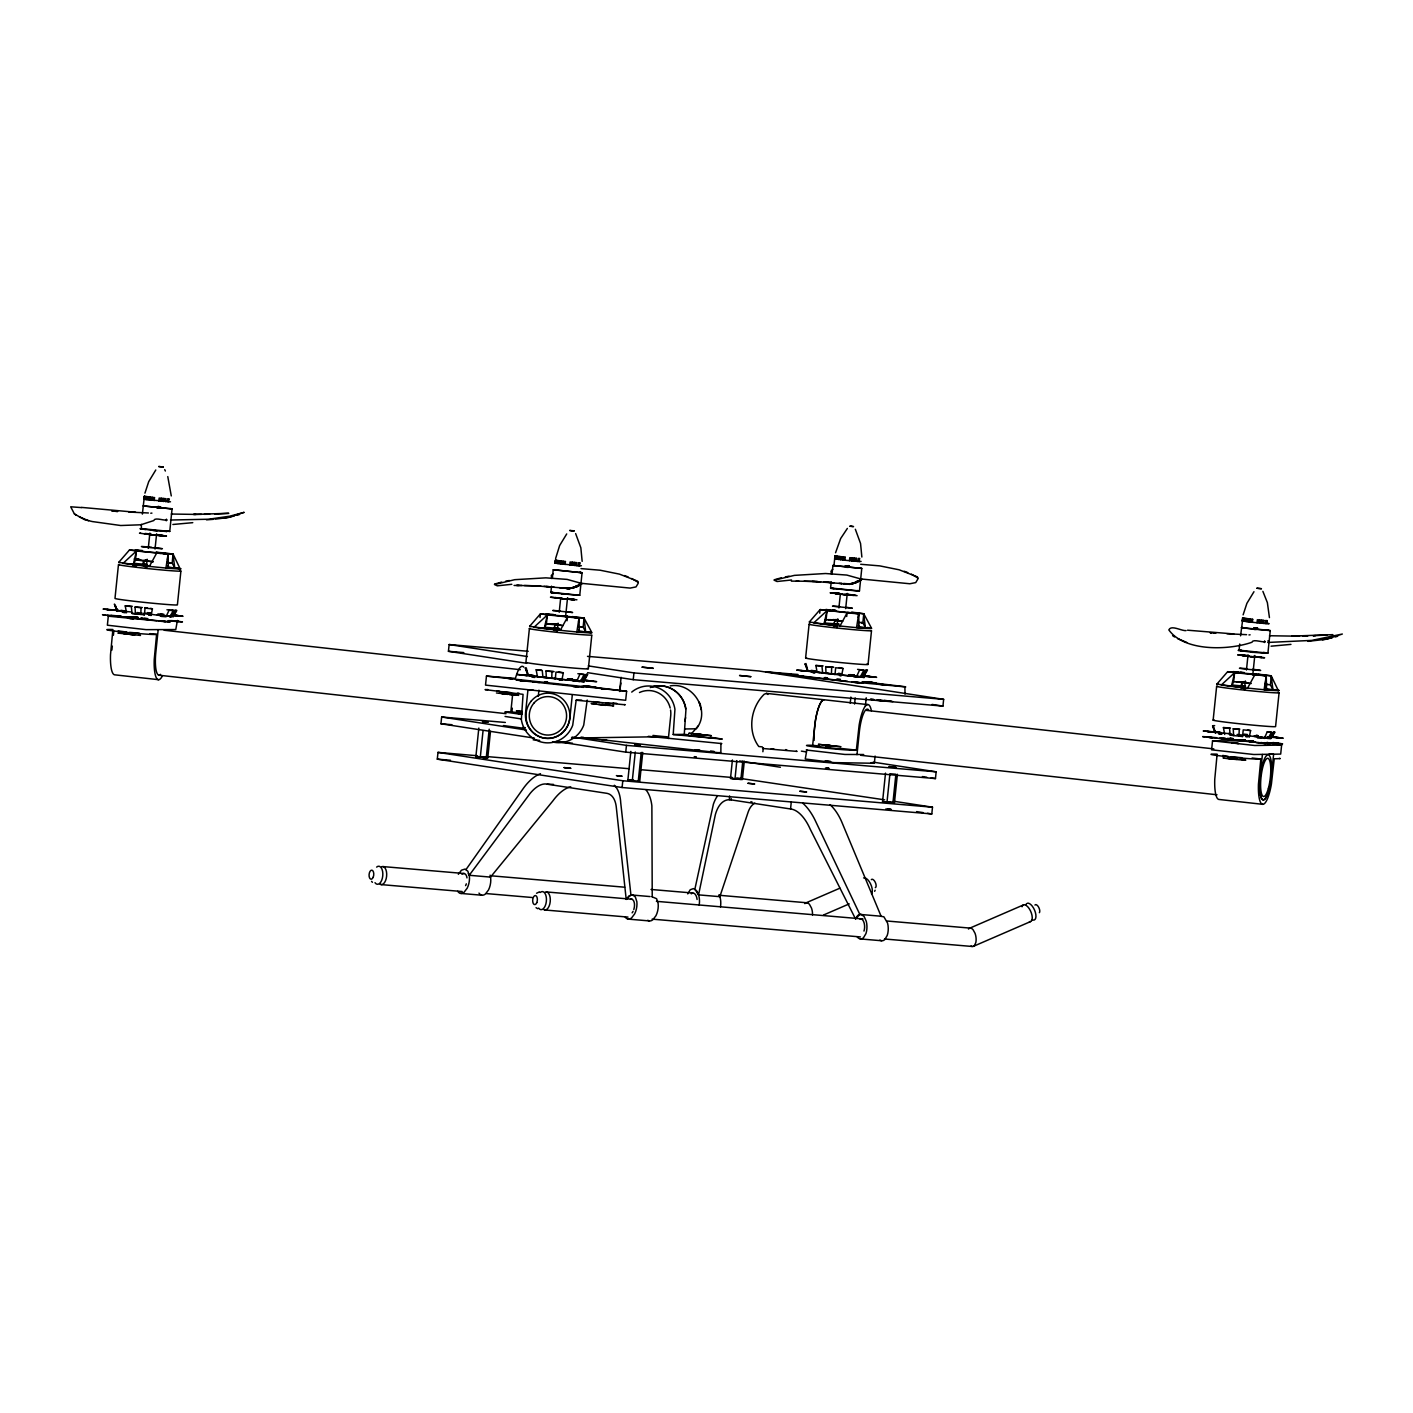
<?xml version="1.0" encoding="UTF-8"?>
<svg xmlns="http://www.w3.org/2000/svg" width="1413" height="1413" viewBox="0 0 1413 1413"><rect width="100%" height="100%" fill="white"/><g stroke="black" fill="none" stroke-linecap="round" stroke-linejoin="round"><path stroke-width="1.5" d="M142.377 514.12L144.391 496.14L144.462 499.337L170.496 501.792M555.309 560.06L554.92 563.081L555.68 560.025L556.068 563.063M835.772 558.736L835.012 555.733L833.953 565.589L860.888 568.362L859.581 568.008M1242.945 617.799L1240.561 635.832M582.156 561.367L580.849 547.802L575.639 533.584M861.859 557.058L860.552 543.475L855.342 529.257M140.805 614.425L141.053 607.714L135.065 607.06L135.401 613.843L144.409 614.814L145.044 608.138L152.427 608.879L151.067 615.485L148.966 614.885L150.52 615.15M551.724 678.364L551.988 671.652L546.001 670.981L546.319 677.763L555.327 678.752L555.963 672.076L563.345 672.818L561.985 679.406L563.522 679.565L576.963 680.695L579.948 674.231L584.152 674.478L580.761 680.925L567.496 679.37M848.789 675.184L860.464 676.597L863.873 670.151L859.652 669.903L856.667 676.368L843.225 675.237L841.689 675.096L843.049 668.49L835.666 667.748L835.03 674.425L831.427 674.036L831.692 667.325L825.704 666.671L826.022 673.436L864.314 677.498L855.942 676.173M1238.989 736.138L1239.236 729.426L1233.249 728.755L1233.584 735.537L1242.575 736.526L1243.228 729.85L1250.611 730.592L1249.233 737.18M754.842 803.167A34.354 16.885 78.4 0 0 748.078 812.281L719.835 896.672L698.552 894.871L715.331 814.736A42.779 21.018 78.4 0 1 729.355 799.723L729.603 795.961M168.677 501.951L168.906 498.93L167.441 498.824L167.176 501.845L168.906 498.93M579.842 562.851L578.111 565.783L579.595 565.889L579.842 562.851L578.359 562.763L578.111 565.783L554.92 563.081M859.546 558.524L857.815 561.456L859.298 561.562L859.546 558.524L858.062 558.435L857.815 561.456L844.797 560.219L834.659 558.824L835.012 555.733M1267.09 620.625L1265.359 623.557L1266.843 623.645L1267.09 620.625L1265.606 620.519L1265.359 623.557L1250.116 622.073L1242.204 620.925L1242.557 617.834M165.392 501.721L165.657 498.683L159.157 498.083L158.857 501.103L161.453 498.312L161.17 501.332L163.643 498.506L163.378 501.544L165.657 498.683M576.327 565.642L576.575 562.621L570.075 562.021L569.775 565.041L572.389 562.25L572.088 565.271L574.579 562.445L574.296 565.465L576.575 562.621M856.031 561.314L856.296 558.294L849.778 557.693L849.478 560.714L852.092 557.923L851.792 560.943L854.282 558.117L854 561.155L856.296 558.294M1263.575 623.416L1263.84 620.395L1257.34 619.795L1257.022 622.815L1259.637 620.007L1259.354 623.045L1261.827 620.219L1261.544 623.239L1263.84 620.395M177.402 620.448L175.777 629.562L146.087 629.65L107.37 625.2L108.306 616.192L119.911 615.909M118.462 564.635L114.983 598.423A31.386 0.936 5.9 0 0 146.652 602.627A31.386 0.936 5.9 0 0 177.402 604.852L180.899 571.046M113.411 635.232L113.835 631.134M129.484 549.975L136.407 551.035L135.489 560.043L133.352 564.458L118.71 562.374L129.484 549.975L140.311 550.84L136.937 550.258A37.303 1.113 5.9 0 1 135.153 549.922L142.466 550.54M170.037 508.468L172.068 508.892L169.754 531.429L141.441 528.639L141.318 524.364M146.263 567.938L147.164 559.23M148.277 548.35L149.866 533.09M155.041 549.039L156.613 533.796M150.043 633.642L156.596 634.366L154.229 659.482A27.571 6.659 -83.7 0 0 162.354 675.979M158.168 629.845L155.836 652.364A22.997 5.564 -83.7 0 0 160.605 674.354M167.529 559.654L168.076 554.249L165.074 553.79A37.303 1.113 5.9 0 0 164.049 553.631L162.795 553.348L173.145 554.161L180.193 568.944A31.386 0.936 5.9 0 1 165.922 568.044L142.271 565.712A31.386 0.936 5.9 0 1 123.108 563.292L136.407 551.035L141.353 551.459A37.303 1.113 5.9 0 0 143.172 551.618L161.241 553.084L156.154 552.306M156.313 552.236L164.42 552.96A37.303 1.113 5.9 0 1 167.017 553.207L173.004 554.126L172.209 563.186L174.77 567.991L181.023 568.821L176.731 567.885M893.369 801.189L932.492 807.194L931.803 813.941L622.091 787.518L437.288 759.152L437.995 752.387L477.523 755.761M534.432 738.116L440.944 723.774L441.651 717.009L505.342 722.449M526.713 663.315L448.433 651.305L449.14 644.54L528.215 651.287M490.505 731.245L487.768 757.81L475.863 756.679L478.83 728.066M583.657 685.994L626.613 691.275L625.676 700.283L485.524 685.111L486.461 676.103L514.526 678.328M480.296 757.28L483.052 730.698M486.249 757.845L489.198 729.214M521.874 714.448L504.847 712.046L510.835 711.852L512.725 693.536M511.895 712.24L512.318 708.16M529.398 628.555L525.901 662.361A31.386 0.936 5.9 0 0 561.632 666.954A31.386 0.936 5.9 0 0 587.154 668.42M540.031 617.499L540.402 613.896L552.872 615.238M538.3 696.291L538.936 690.145M591.464 632.547L591.111 632.865A31.386 0.936 5.9 0 1 576.84 631.982L553.19 629.633A31.386 0.936 5.9 0 1 534.026 627.231L547.343 614.973L546.407 623.981L544.288 628.379L529.628 626.312L540.402 613.896L552.271 615.379A37.303 1.113 5.9 0 0 554.09 615.538L579.012 618.17L579.277 631.947L578.676 629.58M580.037 572.318L582.068 572.742L579.754 595.279L550.893 592.312L551.529 586.165M552.377 577.97L553.225 569.775L555.062 569.739M557.181 631.876L558.082 623.168M559.212 612.271L560.555 599.2M565.518 617.322L567.549 597.717M567.019 620.784L567.514 617.145L560.272 630.392M578.624 621.791L579.012 618.17L575.992 617.711A37.303 1.113 5.9 0 0 574.967 617.552L573.837 617.34L584.064 618.099L591.941 632.741L585.689 631.929L583.145 627.107L584.064 618.099L577.952 617.145A37.303 1.113 5.9 0 0 575.338 616.898L572.035 616.598M572.265 695.231L569.934 717.769A22.997 22.308 89.1 0 1 545.4 738.187A22.997 22.308 89.1 0 1 525.565 712.859L527.897 690.321L533.425 690.233M581.697 700.141L576.168 700.23L572.707 725.258A27.571 26.741 89.1 0 1 521.344 719.553L523.057 694.348L485.065 689.615L487.927 689.579M588.338 668.773L591.817 634.985A31.386 0.936 5.9 0 1 556.987 632.335A31.386 0.936 5.9 0 1 530.334 628.414M587.207 700.053L583.746 725.081A27.571 26.741 89.1 0 1 552.518 741.931M622.091 787.518L622.797 780.753L437.995 752.387M873.11 762.137L936.148 771.816L935.459 778.581L625.747 752.14L626.454 745.375L572.088 737.038M587.508 656.356L758.852 670.981L943.637 699.347L942.948 706.094L633.236 679.671L633.942 672.906L588.285 665.894M638.27 781.177L641.219 752.564L642.738 752.528L639.771 781.142L638.27 781.177L627.884 780.011L630.852 751.398M632.317 780.612L635.285 751.999M668.384 738.54L670.698 716.002A22.997 22.308 89.1 0 0 670.557 709.997M710.704 737.303L722.255 739.07L673.206 734.513L674.937 709.291A27.571 26.741 89.1 0 0 631.717 692.087M673.206 734.513L684.263 734.336L685.976 709.132A27.571 26.741 89.1 0 0 650.333 687.495A27.2 26.37 89.1 0 1 685.658 708.814M583.569 737.374L580.708 737.427L717.998 752.634L720.86 752.581L720.93 743.309M744.298 761.148L742.39 779.534L734.937 779.005L730.503 778.404L732.411 760.017M830.085 804.756A43.026 21.142 78.4 0 1 841.653 821.695L881.094 916.225L859.811 914.405L855.536 918.945L810.267 829.272A40.535 19.923 78.4 0 0 790.556 808.978L731.069 799.864L731.21 798.539M736.632 778.899L738.293 779.075L735.007 778.916L736.827 760.6M740.871 779.57L742.779 761.165M805.604 658.034L809.101 624.246M790.556 808.995L791.298 801.701M819.734 613.189L820.105 609.586L832.575 610.911M875.089 756.061L874.347 763.267L833.953 762.614L805.251 759.011L806.876 749.897M871.415 710.951A27.571 6.659 -83.7 0 0 859.157 725.028L856.349 750.144C852.057 751.292 786.564 744.545 812.634 745.305L815.46 720.171A27.571 6.659 -83.7 0 1 824.044 699.753A27.2 6.57 -83.7 0 0 814.118 740.412M871.167 628.22L870.814 628.555A31.386 0.936 5.9 0 1 856.543 627.655L832.893 625.323A31.386 0.936 5.9 0 1 813.729 622.903L827.047 610.646L826.11 619.653L823.991 624.069L809.331 621.985L820.105 609.586L831.974 611.07A37.303 1.113 5.9 0 0 833.794 611.211L863.767 613.772L871.644 628.432L865.392 627.602L862.848 622.797L863.767 613.772L857.656 612.818A37.303 1.113 5.9 0 0 855.042 612.571L851.739 612.288M859.74 567.991L861.771 568.415L859.457 590.952L830.597 587.985L831.233 581.838M832.08 573.643L832.928 565.447L834.765 565.43M836.885 627.549L837.785 618.841M838.916 607.943L840.258 594.891M845.681 608.65L847.252 593.407M846.723 616.474L847.023 612.747L840.276 611.864M858.327 617.463L858.715 613.86L855.695 613.401A37.303 1.113 5.9 0 0 854.671 613.242C853.876 612.677 857.302 612.924 851.385 612.465M850.237 703.215L850.873 697.068M854.582 704.063L855.201 697.951M856.985 754.63L859.316 732.111A22.997 5.564 -83.7 0 1 868.659 709.909M868.041 664.463L871.521 630.657A31.386 0.936 5.9 0 1 836.69 628.008A31.386 0.936 5.9 0 1 810.038 624.087M865.41 705.935L866.24 697.792M897.396 774.253L894.447 802.867L892.928 802.902L882.56 801.736L885.509 773.123M886.975 802.337L889.943 773.723L895.877 774.271L892.928 802.902M905.009 694.172L904.903 686.7L862.813 681.684M1213.149 720.135L1216.646 686.329M1246.001 740.871L1212.531 740.818L1211.612 749.826L1253.826 754.507L1280.69 754.083L1281.626 745.075L1270.075 743.309M1227.809 671.723L1234.591 672.729L1233.655 681.755L1231.535 686.153L1216.876 684.086L1227.667 671.67L1238.477 672.535L1235.121 671.952A37.303 1.113 5.9 0 1 1233.319 671.634L1244.341 672.588M1268.22 630.18L1270.252 630.604L1267.92 653.124L1239.077 650.174L1239.713 644.028M1244.429 689.65L1245.33 680.942M1246.46 670.045L1248.032 654.802M1252.766 675.096L1254.797 655.491M1257.641 674.231L1262.604 674.672A37.303 1.113 5.9 0 1 1265.2 674.902L1271.188 675.82L1278.359 690.639A31.386 0.936 5.9 0 1 1264.087 689.738L1240.455 687.407A31.386 0.936 5.9 0 1 1221.291 685.005L1234.591 672.729L1239.537 673.153A37.303 1.113 5.9 0 0 1241.338 673.312L1266.26 675.944L1265.324 684.969L1266.543 689.721L1266.26 675.944L1263.24 675.485A37.303 1.113 5.9 0 0 1262.233 675.326C1262.727 674.354 1263.452 675.184 1258.012 674.496M1260.838 758.993L1258.453 784.109A27.571 6.659 -83.7 0 0 1262.851 804.333L1219.136 799.475A27.571 6.659 -83.7 0 1 1214.756 779.269L1217.123 754.153C1191.053 753.394 1256.546 760.141 1260.838 758.993L1252.095 758.022M1262.41 754.471L1260.078 776.991A22.997 5.564 -83.7 0 0 1263.31 799.776A22.997 5.564 -83.7 0 0 1271.276 776.832L1273.608 754.295L1269.245 753.818M1261.191 675.025L1271.329 675.873L1270.393 684.881L1272.936 689.685L1279.189 690.515L1274.915 689.579M1279.083 692.759L1275.586 726.547A31.386 0.936 5.9 0 1 1240.738 723.898A31.386 0.936 5.9 0 1 1214.103 719.976M621.102 677.304L619.636 691.505L620.943 683.044M762.879 751.734L763.303 747.689M154.176 500.626L154.494 497.606L144.868 496.316L144.02 499.213L145.698 496.475L145.309 499.478L146.899 496.652L146.51 499.672L148.418 496.864L148.065 499.884L150.237 497.093L149.884 500.114L152.286 497.341L151.95 500.361L154.494 497.606M565.094 564.546L565.43 561.526L555.786 560.255L554.956 563.151M844.797 560.219L845.133 557.199L835.489 555.927L834.659 558.824M1252.342 622.321L1252.677 619.3L1243.034 618.029L1242.204 620.925M555.786 560.255L555.397 563.257L556.616 560.396L556.227 563.416L557.817 560.59L557.429 563.61L559.354 560.802L558.983 563.822L561.155 561.032L560.802 564.052L563.204 561.279L562.869 564.299L565.43 561.526M835.489 555.927L835.101 558.947L836.319 556.086L835.931 559.089L837.52 556.263L837.132 559.283L839.057 556.475L838.686 559.495L840.859 556.704L840.505 559.725L842.907 556.952L842.572 559.972L845.133 557.199M1243.034 618.029L1242.645 621.031L1243.864 618.17L1243.493 621.19L1245.065 618.364L1244.694 621.367L1246.602 618.576L1246.231 621.579L1248.421 618.806L1248.068 621.826L1250.47 619.053L1250.116 622.073L1252.677 619.3M143.985 499.142L144.391 496.14M149.654 552.253L168.076 554.249L165.922 568.044L175.495 568.22L167.741 566.878M579.012 618.17L576.84 631.982L586.43 632.141L578.676 630.816M839.976 626.065L847.094 612.871L858.715 613.86L856.543 627.655L866.134 627.831L858.38 626.489M1266.26 675.944L1264.087 689.738L1273.678 689.915L1265.924 688.573M555.592 558.577L559.636 545.559L566.719 533.937M133.352 564.458L136.407 551.035M544.288 628.379L547.343 614.973M823.991 624.069L827.047 610.646M1231.535 686.153L1234.591 672.729M144.938 493.155L148.718 481.639L155.783 469.999M835.56 552.748L840.664 538.512L847.358 528.427M1243.122 614.849L1246.902 603.333L1253.967 591.711M134.182 563.363L142.943 564.123L143.861 560.343M1232.366 685.075L1241.126 685.835L1242.045 682.055M687.76 893.899L690.215 889.748L693.447 888.583L696.591 890.72L698.799 895.595A12.24 6.253 89.1 0 1 699.17 905.044M855.536 918.945L857.691 915.447L860.923 914.282L864.067 916.436L866.275 921.294A12.24 6.253 89.1 0 1 865.939 933.622L863.467 937.773A12.629 6.447 89.1 0 1 857.108 936.784M1264.229 738.469L1267.196 732.005L1271.417 732.252L1268.026 738.699M874.647 891.303L875.142 890.261M166.946 609.78L173.234 610.557L169.843 616.986L171.203 617.022L174.735 610.593L176.236 610.575L172.987 616.933L176.819 610.487L175.901 610.186M149.354 566.454L156.596 553.225M1247.538 688.166L1254.762 674.919M147.394 564.564L142.943 564.123L145.239 559.901M1245.577 686.276L1241.126 685.835L1243.405 681.596M1269.369 738.734L1272.901 732.287L1274.42 732.27L1270.729 738.716L1275.003 732.181L1274.067 731.899L1271.329 736.756M174.982 611.811L172.015 616.598M458.342 874.311L461.468 870.214L464.948 869.083L467.844 871.203L469.381 876.007A12.24 6.306 -79.3 0 1 467.191 888.176L464.065 892.257A12.629 6.5 -79.3 0 1 457.688 891.285M468.304 873.623L469.222 875.283L530.105 793.452A32.075 16.232 -68.5 0 1 545.665 783.968L606.654 793.294A34.354 17.38 -68.5 0 1 616.262 806.911L626.206 899.392L628.944 895.93L632.423 894.782L635.32 896.902L636.857 901.706A12.24 6.306 -79.3 0 1 634.667 913.875L631.54 917.973A12.629 6.5 -79.3 0 1 625.164 916.984M698.411 725.681L691.328 733.93M466.025 869.525L523.675 787.924A43.026 21.778 -68.5 0 1 540.49 773.688M553.084 573.643L551.264 575.586L551.759 578.553M832.787 569.315L830.968 571.258L831.462 574.226M626.206 899.392L630.922 894.924L650.086 896.566M577.74 585.247L573.201 588.02L577.405 585.653M855.165 582.986L857.108 581.326L852.904 583.693L857.108 581.326M166.257 520.814L166.434 519.154M1264.441 642.509L1264.617 640.866M1267.744 642.456L1311.723 640.407L1342.35 634.031L1326.542 639.224L1307.961 641.343M215.041 519.172L228.659 517.458L244.166 512.336L229.683 516.204L208.735 519.225L170.496 520.019M536.569 893.246L539.448 891.868M511.806 584.293L497.323 585.83L494.479 584.523L514.703 579.683L545.842 577.846L567.125 579.401L582.315 583.622L574.95 587.154L578.641 585.759L576.31 586.748L577.617 586.218M160.517 507.779L157.691 507.532L161.117 507.956M159.757 507.885L157.232 507.514M239.468 514.526L237.278 515.197M847.712 567.072L845.451 566.083L848.401 566.631M1255.857 629.227L1257.005 628.979L1253.737 628.767M1337.634 636.239L1335.444 636.91M577.599 586.324L569.934 588.656L563.875 587.861L567.902 588.62M858.627 581.361L851.756 583.975L843.579 583.534L847.606 584.293M805.887 902.907L839.887 888.176M823.585 914.988L849.213 903.896M969.495 928.288L1023.489 904.903M973.398 946.339L1030.572 921.576M791.51 579.984L777.026 581.502L774.183 580.213L794.406 575.374L825.545 573.519L846.829 575.073L862.018 579.295L857.285 581.697L858.874 581.185M858.345 581.432L856.013 582.421L861.135 580.019M867.759 704.61L766.464 693.377L764.168 694.278C750.586 707.595 747.212 730.874 758.763 746.506L762.314 746.894M158.874 507.921L159.263 507.709M159.351 507.903L160.27 507.62M848.418 565.606L845.998 566.136L848.312 566.737L846.493 567.337L848.312 567.143M849.019 565.677L846.599 566.207L847.818 565.942M847.111 567.39L848.913 566.807M1256.969 628.361L1254.161 628.29L1257.128 627.849M1257.605 627.937L1255.415 628.414M494.603 584.081L501.721 582.085M774.306 579.772L781.424 577.758M1269.157 736.985L1267.532 736.915M157.232 506.702L158.91 506.525M160.181 506.737L157.85 506.755M849.001 566.065L847.217 566.26L848.471 566.366M847.747 567.443L848.877 567.196M1254.779 628.361L1256.546 628.167M1257.093 628.22L1256.616 628.485M224.296 518.094L234.046 516.045M1322.462 639.789L1332.229 637.758M505.624 581.238L509.351 580.496M785.328 576.91L789.055 576.186M172.068 508.892L143.296 505.907M141.706 550.999L137.52 550.84L148.895 552.112M118.71 562.374L119.646 562.233M140.964 560.325L139.922 560.272M145.733 613.383L150.626 614.125M582.068 572.742L553.225 569.775M550.893 592.312L552.73 592.277M861.771 568.415L832.928 565.447M548.597 614.69L576.098 617.216L573.819 616.916M529.628 626.312L530.582 626.171M551.953 624.246L549.728 624.087M830.597 587.985L832.434 587.949M832.328 610.61L834.836 610.734M809.331 621.985L810.285 621.844M526.272 667.854L527.614 673.206M496.67 690.727L499.743 691.363M571.611 679.441L569.139 679.282L572.936 679.83M496.44 692.971L518.642 695.355L512.866 694.454M518.871 693.094L517.441 693.112M805.975 663.527L807.318 668.897M626.613 691.275L486.461 676.103M516.469 713.141L521.892 714.095M505.059 716.444L521.397 718.952M833.864 673.966L835.03 674.425M854.335 675.644L847.729 675.538M1270.252 630.604L1254.179 629.138M905.751 686.948L851.756 681.843M892.945 701.572L883.213 700.742M1239.077 650.174L1240.897 650.139M688.785 735.537L710.986 737.904L709.397 737.586M721.796 743.574L648.355 736.314M1240.066 673.03L1235.686 672.535L1261.067 674.69M1216.876 684.086L1217.829 683.927M1239.13 682.037L1236.393 681.808M736.261 779.058L733.064 778.616L739.564 779.234M1281.626 745.075L1254.762 745.499L1212.531 740.818M1222.757 755.443L1228.18 756.379M847.058 584.205L843.49 583.781L849.637 584.328L855.43 582.527L848.242 584.223M192.769 522.669L172.881 524.488M1290.952 644.381L1271.064 646.183M150.767 513.219L151.933 513.113M1248.951 634.932L1250.099 634.808M880.564 916.278L883.867 916.772L887.576 923.113A12.24 6.253 89.1 0 1 887.223 935.441L884.768 939.592A12.629 6.447 89.1 0 1 879.893 940.069M651.994 896.76L656.621 898.721L658.14 903.525A12.24 6.306 -79.3 0 1 655.968 915.695L652.824 919.792A12.629 6.5 -79.3 0 1 647.772 920.252M213.292 519.33L206.51 519.843M170.267 508.751L143.225 505.942M571.735 530.758L569.651 530.458L574.137 530.935M554.585 569.81L581.185 572.671L579.878 572.336M857.108 595.65L844.515 594.59M1225.672 738.31L1223.976 738.275M1299.624 636.08L1291.712 636.115L1332.901 634.649M1326.984 635.02L1313.083 635.744L1315.627 635.62M739.829 779.322L738.699 779.287M217.443 513.926L214.9 514.049L228.8 513.325L193.528 514.42L201.441 514.367M670.186 685.906C692.617 681.737 711.287 710.757 696.256 728.79L685.305 728.967M160.481 507.444L157.691 507.338M1249.922 656.339L1242.61 655.473L1248.262 656.109M204.267 514.314L209.654 514.226L207.093 514.261M1302.45 636.009L1307.837 635.921L1305.259 635.956M135.065 607.06L142.307 607.519M157.073 620.855L108.306 616.192M167.988 620.696L172.351 620.625M156.596 634.366C152.304 635.514 86.811 628.767 112.899 629.509L110.514 654.625A27.571 6.659 -83.7 0 0 114.912 674.849L158.609 679.688M546.001 670.981L553.225 671.44M825.704 666.671L832.928 667.113M551.988 671.652L554.108 671.617M831.692 667.325L833.811 667.289M831.427 674.036L833.405 674.001L826.87 673.224M571.453 738.081L665.576 736.632M1233.249 728.755L1239.837 729.126M475.863 756.679L487.768 757.81M863.679 754.524L844.903 754.454L806.187 750.003M627.884 780.011L633.36 780.365M730.503 778.404L737.957 778.952M882.56 801.736L884.061 801.719M154.017 534.891L152.745 534.909L166.487 536.039L158.521 534.821M791.368 581.149L798.822 581.114M514.085 585.459L519.119 585.441M148.4 512.972L128.795 512.054M139.233 559.884L135.348 559.654M550.593 614.796L547.873 614.178A37.303 1.113 5.9 0 1 546.072 613.86L553.384 614.478M1246.584 634.667L1226.979 633.748M796.261 581.096L814.859 581.502L804.103 581.202M521.839 585.441L516.557 585.424L535.156 585.83L524.4 585.512M195.948 514.42L171.326 514.032M1294.131 636.133L1269.492 635.744M135.577 512.23L81.618 507.408M1233.761 633.942L1187.503 630.198M854.229 675.626L852.392 675.555M1232.525 739.052L1231.377 739.105L1233.249 739.458M574.067 530.899L572.053 530.652M140.646 533.178L139.498 533.196L152.357 534.821M1242.628 627.584L1241.479 627.602L1256.033 629.58M1241.356 650.616L1240.384 650.634L1242.486 651.075M1238.83 654.89L1237.682 654.908L1249.021 656.356M828.707 610.469L839.516 611.723M1243.228 627.602L1241.409 627.637L1267.973 630.251M553.578 614.955L552.695 615.097M173.234 610.557L169.03 610.292L166.045 616.757L161.276 616.404M841.035 674.513L839.128 674.46L841.689 675.096M860.464 676.597L861.824 676.633L865.357 670.204L866.876 670.168L863.608 676.544L867.458 670.08L866.522 669.797L862.654 676.209L876.643 677.339L864.933 675.838M530.899 674.99L529.557 674.955L533.902 675.608M580.761 680.925L582.121 680.96L585.653 674.531L587.172 674.496L583.905 680.872L587.755 674.407L586.819 674.125L583.163 680.589L580.99 680.36M1214.668 725.646L1213.166 725.664L1215.445 732.746M1246.549 735.308L1249.145 735.855M1247.149 736.579L1245.577 736.456L1248.05 736.721M1223.605 757.721C1217.529 758.075 1259.16 761.642 1241.303 759.47M819.363 746.629L817.933 746.647L840.046 748.837M860.694 564.282L879.804 565.889L899.127 569.792L917.39 576.857L917.902 578.959L915.73 582.598L909.831 583.763L859.493 578.835M580.99 568.609L600.101 570.216L619.424 574.12L637.687 581.185L638.199 583.286L636.027 586.907L630.127 588.091L579.789 583.163M797.338 675.767L796.084 675.75L857.338 682.744M517.352 680.095L516.098 680.077L583.463 687.372M547.255 784.162L553.49 784.409M839.128 583.339L842.095 583.604L815.301 581.52L820.617 581.838M559.424 587.667L562.392 587.932L535.598 585.83L540.914 586.165M812.316 581.414L817.791 581.661M532.613 585.724L538.088 585.989M567.355 588.532L563.787 588.091L569.934 588.656L566.189 588.356M117.032 608.915L115.672 609.003M118.25 610.345L116.979 610.31L122.949 611.158M543.616 677.127L541.532 677.004M1230.158 733.683L1228.074 733.541M859.298 561.562L861.118 561.403M142.271 528.727L139.975 528.692L157.143 530.882M579.595 565.889L581.414 565.73M832.893 588.338L830.597 588.303L857.09 590.952M1266.843 623.645L1269.139 623.698L1267.832 623.345M553.19 592.665L550.893 592.63L577.387 595.279M1257.058 629.121L1254.232 628.909M827.594 678.275L824.821 678.222L826.693 678.576M547.626 682.585L544.835 682.55L546.707 682.903M891.126 809.455L885.863 808.942M122.242 612.182L126.516 612.765L125.227 605.877L132.257 606.283M125.227 605.877L131.338 606.619L132.027 613.454L138.456 613.825M823.496 672.747L817.156 672.376L815.866 665.47L823.108 665.912M815.866 665.47L821.96 666.23L822.666 673.047L829.095 673.436M849.708 674.655L853.929 674.902M543.793 677.074L537.452 676.703L536.163 669.797L541.426 670.115M536.163 669.797L542.256 670.557L542.963 677.375L549.392 677.763M1224.7 734.46L1223.411 727.571L1230.44 727.978M1223.411 727.571L1229.522 728.331L1230.211 735.149L1234.503 735.396M1257.605 735.608L1255.804 735.572L1257.976 735.926M1266.949 742.532L1267.956 742.602M150.714 534.308L144.214 533.69L150.838 534.662M156.631 552.925L160.499 553.366L157.09 552.96M847.252 612.536L851.121 612.977L850.025 612.924M835.701 619.848L834.624 619.618M555.132 615.061L553.119 614.69L554.761 614.938M549.003 614.796L550.664 615.079M567.549 616.845L571.417 617.304L568.008 616.88M555.998 624.157L552.801 623.84M1254.815 674.619L1258.683 675.061L1256.457 674.902M1239.908 681.737L1245.86 682.214M162.583 614.69L159.704 614.637L162.336 615.114M173.004 615.132L179.345 615.838L175.918 615.379M157.143 614.743L159.051 614.796L158.097 614.602M104.933 614.796L102.478 614.708L170.143 622.073L163.784 621.066M141.07 618.188C147.553 619.088 145.221 618.682 146.987 619.389M814.453 671.723L812.793 671.634L814.824 672.005M834.288 673.966L840.152 674.566M139.286 633.201L129.607 632.37M121.129 633.201L117.95 633.112L140.488 635.426L138.898 635.108M840.452 680.148L838.545 680.095L839.499 680.289M572.76 679.3L572.83 679.441M554.585 678.275L561.191 679.141M561.049 678.841L559.142 678.788L560.096 678.982M873.605 699.347L870.408 699.258L873.835 699.841M1258.347 736.738L1254.285 736.403M1205.095 736.721L1202.64 736.632L1270.004 743.909M1245.577 740.589L1239.342 739.882L1242.681 740.341M826.022 582.156L828.336 582.315L823.691 581.997M546.319 586.483L548.633 586.625L543.987 586.324M800.253 676.209L803.185 676.456M1241.939 650.528L1238.141 650.386L1250.805 652.064M1239.978 654.943L1248.774 655.826M848.312 566.949L845.486 566.684M828.301 610.363L830.932 610.451L827.576 609.851A37.303 1.113 5.9 0 1 825.775 609.533L835.789 610.398M123.337 610.663L120.653 610.451M813.058 671.493L810.567 671.369L814.542 671.899M821.518 672.676L822.737 672.765M533.09 675.803L530.582 675.697L534.856 676.332M1219.631 732.358L1217.123 732.234L1221.397 732.888M124.874 633.713L134.818 634.843L123.602 633.713M113.323 511.117L111.857 511.011L117.703 511.471L115.513 511.294M167.176 520.072C163.572 520.761 154.688 516.999 153.752 520.567L140.823 524.788L120.723 525.512L92.198 521.538L84.621 519.684L74.43 513.961L76.408 515.268M1211.506 632.83L1210.023 632.706L1215.869 633.183L1213.696 633.006M1265.359 641.785C1261.756 642.456 1252.854 638.711 1251.936 642.261C1228.621 650.386 1184.43 651.782 1168.834 629.915C1171.218 624.617 1181.303 631.01 1186.055 630.622M136.213 617.393L131.215 617.181L137.467 618.099M1248.88 741.171L1253.879 741.383L1252.006 741.013M845.892 584.028L849.637 584.328M142.943 564.123L146.722 564.423M839.216 624.175L824.821 622.974M559.513 628.502L545.118 627.301M1241.126 685.835L1244.888 686.117M164.473 615.962L166.063 616.05L159.386 615.326L170.726 616.457L164.367 615.432M851.05 674.725L853.982 675.096M159.634 621.014L165.48 621.667L161.983 621.208M857.497 682.656L859.086 682.726L855.572 682.267M572.424 679.158L569.262 679.017L572.866 679.565M729.355 799.723L731.069 799.864M149.072 533.99L145.133 533.725L150.59 534.114M839.693 593.601L834.853 593.301L840.011 594.096M136.531 559.124L138.827 559.301M559.99 597.929L555.15 597.628L562.674 598.564L555.344 597.699L560.36 598.211M166.964 567.92L168.271 568.026M133.087 565.553L136.584 565.836M1247.255 655.703L1242.398 655.402L1247.573 656.197M553.684 614.726L554.691 614.814M1244.411 672.994L1239.96 672.871M1265.13 689.615L1266.454 689.721M144.815 607.661L147.447 607.908M147.447 613.454L150.449 613.719M138.085 617.534L129.925 616.739M121.5 616.209L110.744 615.291M146.881 618.859L141.547 618.293M853.169 675.025L851.597 674.937L854.07 675.308M146.864 619.088L148.241 619.194M111.221 615.768L112.934 615.856L111.274 615.591M884.573 700.866L887.311 700.989L880.14 700.089M562.321 680.077L559.036 679.9L561.085 680.254M1257.535 737.939L1261.367 738.257M1250.134 741.383L1246.054 741.154M499.284 693.112L507.214 693.836M596.657 703.833L591.164 703.568L605.506 705.37M605.329 705.158L608.067 705.299L603.81 704.698M1241.762 757.721L1230.917 756.697M521.839 711.216L516.346 710.951L522.121 711.834M519.313 713.282L521.609 713.477M695.885 756.767L694.242 756.679L695.973 756.944M824.556 677.639L826.994 677.869M1256.422 735.414L1257.941 735.555M544.57 681.967L547.891 682.285M145.08 533.478L149.301 533.849M156.825 535.262L161.753 535.545L156.596 534.75M839.781 593.601L835.595 593.301L840.647 593.884M847.447 594.855L852.375 595.156L845.769 594.202M1247.343 655.685L1243.316 655.438L1248.191 655.968M117.138 610.151L103.061 609.074L131.497 612.006M170.902 615.379L183.036 616.298L175.336 615.185M814.577 671.617L796.667 670.115L825.086 673.065M120.388 616.192L116.396 615.944L120.653 616.598M168.377 620.837L182.454 621.932L176.678 621.031M861.983 681.896L876.06 682.974L868.341 681.878M448.433 651.305L463.817 652.612M633.942 672.906L943.637 699.347M1267.178 736.968L1283.198 738.222L1271.488 736.703M532.683 675.697L516.681 674.443L545.118 677.392M580.637 680.412L596.657 681.667L584.947 680.165M1207.038 736.88L1216.717 737.71M1266.596 742.602L1282.615 743.839L1272.901 742.532M581.997 686.223L596.074 687.301L586.36 685.994M440.944 723.774L451.93 724.71M626.454 745.375L936.148 771.816M533.16 739.829L539.695 740.394M554.973 741.701L572.406 743.185M486.319 756.52L629.085 768.707M640.071 769.643L732.323 777.503M736.721 777.892L884.662 799.846M437.288 759.152L450.464 760.265M622.797 780.753L932.492 807.194M750.709 801.895L751.963 801.86M382.923 866.575L464.241 873.517M490.611 875.76L624.652 887.205M651.022 889.466L692.776 893.016M719.146 895.277L807.053 902.783M469.222 875.283L490.523 877.102L552.925 800.835A40.535 20.524 -68.5 0 1 570.728 786.776M546.531 891.956L632.247 899.269M656.409 901.335L862.99 918.962M887.152 921.029L970.66 928.147M381.068 884.591L462.192 891.532M486.302 893.581L532.348 897.52M460.585 893.405L481.868 895.224M544.676 909.972L627.99 917.09M652.117 919.139L860.411 936.925M884.538 938.991L972.232 946.48M628.061 919.104L649.344 920.923M860.234 938.921L881.535 940.74M134.217 558.947L139.728 559.424M812.669 671.369L814.259 671.511M1220.814 732.376L1203.222 730.998L1231.659 733.93M509.334 694.542L512.99 694.754L510.976 694.437M1236.711 759.382L1227.844 758.339L1237.046 759.152M830.95 582.562L828.76 582.368L833.776 582.827M551.247 586.89L549.056 586.695L554.073 587.154M155.183 534.997L162.76 535.757L153.876 534.979M839.711 606.601L832.487 606.159L852.322 608.191L847.235 607.413M847.712 612.571L848.842 612.677M835.242 619.812L832.981 619.565M838.298 620.13L829.36 619.636M145.309 560.307L147.676 560.519M1247.255 668.702C1217.918 666.406 1282.615 673.065 1252.395 669.232M560.007 610.928L552.783 610.469L572.618 612.518L567.531 611.741M1243.723 672.888L1240.384 672.464L1244.129 672.818M1255.274 674.655L1256.387 674.76M555.539 624.122L553.755 623.822M547.749 623.857L549.657 623.945M854.512 675.432L848.948 674.955L852.216 675.414M838.616 674.284L841.318 674.531M1229.928 738.293L1233.284 738.61M1221.539 738.31L1229.981 739.299L1219.26 738.328M1249.339 741.154L1252.942 741.472M567.743 679.865L572.671 680.165L567.337 679.052M1248.403 741.119L1250.947 741.454M1252.783 741.843L1255.327 742.178M1227.667 758.022L1236.216 758.852M605.753 703.109L613.949 703.621L612.341 703.303M693.942 735.873L696.644 736.12M773.635 748.908L771.268 748.731L773.723 749.102M525.071 727.677L522.616 727.536L525.159 727.889M700.053 750.533L695.037 749.914L699.965 750.356M828.83 768.354L825.457 768.001M845.451 566.613L848.506 566.913M839.923 593.46L830.12 592.806L841.459 594.255M1253.561 656.815L1259.937 657.239L1253.313 656.286M857.903 622.303L862.848 622.797L860.941 622.444M167.264 562.692L172.209 563.186L166.999 562.356M1265.447 684.387L1269.669 684.74M578.2 626.613L583.145 627.107L580.655 626.666M1232.684 738.646L1230.016 738.469L1233.213 738.911M737.975 779.217L733.276 778.651L735.007 778.916M889.007 802.478L891.868 802.655L886.64 802.195L892.168 802.69L886.975 802.054L888.565 802.213M1255.786 674.072L1252.819 673.771M818.304 672.376L819.999 672.553M120.97 610.557L124.432 610.911M538.335 676.703L540.031 676.88M539.448 682.497L535.986 682.161M886.039 801.913L894.447 802.867M851.368 526.29C845.433 525.83 858.027 527.12 851.756 526.325M848.63 567.196L845.557 566.86M847.305 594.997L842.625 594.537M156.684 535.386L152.003 534.926M578.888 584.205L580.584 584.381M1252.783 652.276L1265.13 653.248L1263.805 652.894M564.811 598.9L574.385 599.66L567.072 598.776M836.796 679.777L839.675 680.059M164.314 616.068L143.631 613.33M146.087 619L140.258 618.417M1243.935 735.025L1246.814 735.29M1246.231 740.924L1235.192 739.723M845.504 566.542L849.001 566.913M847.447 567.143L849.195 567.32M1253.985 628.732L1257.482 629.085L1253.861 629.05M151.633 547.255C116.767 544.27 185.015 551.512 154.211 547.52M838.033 624.175L833.564 623.734L835.86 619.512L838.315 619.989M833.334 625.994L836.637 626.312M153.081 561.65L140.699 560.255M144.356 566.542L147.659 566.878M1241.674 681.79L1243.882 681.949L1242.734 681.773M1240.897 688.078L1245.842 688.573M558.329 628.502L553.861 628.061L556.157 623.822L558.612 624.316L551.388 623.998L561.456 625.323M553.631 630.322L556.934 630.64M841.247 673.718L838.51 673.418M869.525 676.438C859.51 675.661 879.61 677.41 869.596 676.65M856.154 676.633C846.475 675.891 866.204 677.604 856.402 676.862M824.98 677.569L826.729 677.728M160.411 613.931L163.908 614.284M123.161 616.774L126.499 617.004L124.75 616.739M1262.727 737.498C1253.013 736.756 1272.813 738.487 1262.957 737.727M884.75 701.06L877.756 700.124M1275.497 742.938C1265.483 742.161 1285.583 743.909 1275.568 743.15M1222.351 738.398L1226.643 738.928L1223.216 738.487M1250.028 741.277L1251.812 741.542M1251.918 741.754L1253.702 742.037M1258.171 742.567L1262.463 743.114L1259.036 742.655M546.884 677.551L579.683 681.419L572.919 680.73L576.186 680.96M576.416 681.19L584.346 681.825L575.956 680.483M544.994 681.878L546.743 682.055M575.603 686.594C565.765 685.835 585.689 687.566 575.85 686.824M510.676 692.582L502.11 691.664M600.896 704.398L602.362 704.539M826.128 747.159L829.025 747.459M815.018 671.475L807.477 670.716L805.021 663.668L808.201 670.998L817.156 672.376M810.073 671.193L813.817 671.564M827.541 678.116L824.309 677.763M803.132 676.65L806.54 676.898L800.217 676.297M1209.758 737.339C1199.584 736.526 1219.861 738.31 1209.687 737.533M533.425 675.608L527.773 675.043L525.318 667.996L528.497 675.326L537.452 676.703M528.497 675.326L534.114 675.891M547.555 682.444L545.012 682.161L546.937 682.479M567.249 616.174L563.893 615.821M634.031 780.506L630.516 780.259L633.642 780.665M1253.596 628.485L1255.945 628.732M152.639 530.37L166.946 531.535L165.621 531.2M1250.646 652.117L1253.013 652.364M1250.187 656.621L1252.536 656.868M562.922 598.847L576.928 599.783M151.014 613.012L147.341 612.624M122.825 612.288L124.591 612.465M122.366 616.792L129.837 617.375L125.563 616.722M1241.903 739.829L1244.835 740.129M508.327 694.119L501.809 693.589L507.903 694.401M887.876 808.978L890.897 809.331M157.444 506.967L161.188 507.355M841.159 620.996L832.858 620.236A37.303 1.113 5.9 0 1 831.038 620.077L825.298 619.548M138.739 560.025L136.513 559.866L138.81 560.166M1248.703 683.097L1237.505 681.79M150.29 566.401L130.014 563.999M573.89 617.057L571.682 616.792M561.208 630.322L543.016 628.22M803.767 670.822C813.8 672.111 793.682 669.727 803.714 671.016M825.174 677.975L826.923 678.152M855.819 682.497L852.322 682.037L863.449 683.044M162.672 614.567L157.814 614.001M175.989 615.591L173.04 615.238M1210.34 731.704C1220.32 732.976 1200.538 730.645 1210.27 731.899M175.336 621.014L178.762 621.473L173.711 621.049M133.122 616.686L137.944 617.234M162.23 621.437L158.874 621.031M109.525 615.609L107.141 615.326M130.791 618.399C141 619.671 120.688 617.322 130.897 618.611M881.853 700.777L876.184 700.141M1233.478 739.034L1227.579 738.328M1242.575 740.129L1245.524 740.483M1251.777 741.436L1253.525 741.631M1223.322 738.699L1220.02 738.275M1251.971 741.86L1248.58 741.295L1251.035 741.666M1259.036 742.955L1265.642 743.591L1256.192 742.514M558.365 671.829L563.345 672.818M129.06 633.925L134.712 634.543M604.022 688.838C614.178 690.145 594.202 687.778 604.11 689.049M602.274 704.363L610.292 705.299M485.313 721.76C495.504 723.032 475.21 720.665 485.401 721.972M524.364 728.384L503.452 725.558M827.753 761.218C837.803 762.49 818.162 760.176 827.841 761.43M602.415 739.758L606.636 740.076L604.075 739.723M637.44 745.11C647.649 746.382 627.337 744.033 637.528 745.322M827.047 767.983L828.742 768.16M157.761 507.02L160.093 507.267M840.311 594.272L842.978 594.431M1247.856 656.374L1264.653 657.751L1250.929 656.603L1261.65 657.434L1256.775 656.674M561.615 594.096L563.557 594.29M563.275 598.741L550.452 597.204L560.943 598.211M136.937 612.553L142.148 613.136M1237.099 734.477L1270.888 738.363L1264.529 737.356M133.405 616.81L136.602 617.251L131.391 616.792M840.806 583.498L844.903 583.94M561.102 587.808L565.2 588.267M809.79 670.875L815.513 671.511M797.992 674.496L765.599 671.793L847.447 681.366M172.156 610.116L176.236 610.575M164.102 630.233L520.337 669.709M866.328 710.368L1213.82 748.89M576.168 700.23L625.217 704.787L624.352 704.522M510.835 711.852L521.768 713.07M812.634 745.305L819.204 746.029M825.757 746.753L830.12 747.247M841.053 748.448L856.349 750.144M158.574 675.167L506.048 713.671M684.263 734.336L688.449 734.813M694.737 735.502L698.94 735.979M860.8 755.301L1217.017 794.777M652.912 735.431L668.031 737.109M762.543 748.466L797.091 751.416L796.243 751.151M602.009 739.706L606.583 740.094L603.634 739.67M618.929 776.002C609.727 774.783 628.891 777.097 619.653 775.861M840.064 593.884L835.048 593.372L842.378 594.237L841.442 594.131M157.885 507.302L160.446 507.62M846.935 594.184L855.783 595.315M839.357 620.872L842.731 621.261M567.231 598.494L574.879 599.448M838.863 673.63L841.636 673.948M840.364 679.3L836.973 678.911M1247.502 734.53L1244.111 734.142M144.674 618.205L147.464 618.523M845.857 566.419L848.312 566.737M158.026 506.561L160.428 506.896M160.941 507.585L158.274 507.196M838.58 620.731L827.824 619.583M834.288 625.288L820.653 623.61M1241.833 687.389L1228.197 685.711M564.67 615.962L567.072 616.245M548.597 623.963L551.635 624.193M839.039 667.607L843.049 668.49M838.298 673.595L841.035 673.913M822.666 673.047L826.022 673.436M1254.108 735.996L1258.259 736.526M1230.211 735.149L1233.584 735.537M1264.617 742.673L1268.256 743.097M1252.695 741.648L1255.168 741.825M148.877 615.061L150.52 615.256M132.027 613.454L135.401 613.843M884.45 700.371L891.356 701.237M542.963 677.375L546.319 677.763M126.693 632.07L118.18 630.869M599.907 702.508L593.001 701.643M848.648 566.171L846.599 565.924M1243.528 739.776L1245.171 739.97M1256.457 628.909L1254.038 629.421L1255.857 628.838L1253.561 628.237M813.164 672.959L814.718 673.136M1221.274 734.018L1218.448 733.665M534.732 677.463L531.906 677.11M532.719 681.79L534.273 681.967M857.567 669.373L863.873 670.151M810.603 670.68L814.365 671.14M856.667 676.368L849.195 675.449L852.392 675.767M1267.214 731.74L1271.417 732.252M148.047 612.889L150.485 613.189M577.864 673.701L584.152 674.478M576.963 680.695L567.161 679.476M1254.338 674.019L1256.404 674.266M1232.86 681.649L1238.6 682.161A37.303 1.113 5.9 0 0 1240.42 682.32L1251.264 683.486M134.677 559.937L140.417 560.466A37.303 1.113 5.9 0 0 142.236 560.625L153.081 561.791M545.595 623.875L551.335 624.405A37.303 1.113 5.9 0 0 553.154 624.546L563.028 625.588M1247.502 729.815L1250.611 730.592M613.666 703.02L616.81 703.409M598.511 704.433L613.701 705.882L612.112 705.546M785.54 749.632L786.758 749.791M710.527 750.974L714.024 751.416M145.61 529.539L143.314 529.221M1245.86 682.09L1243.988 681.808M146.616 560.237L147.676 560.378M851.403 675.061L849.248 674.69M1263.558 652.382L1267.92 653.124M1265.183 684.051L1267.92 684.44M538.865 627.637L540.949 627.937M840.081 674.655L841.3 674.725M839.958 675.785L841.053 675.926M1218.889 733.665L1221.945 734.089M1260.873 742.514L1267.973 743.609M167.917 562.48L171.485 563.028M811.292 670.363L815.336 670.981M932.068 704.433L942.948 706.094M449.14 644.54L527.402 656.55M587.578 672.659L633.236 679.671M801.365 751.133L805.71 751.787M922.406 776.567L926.751 777.238M931.114 777.909L935.459 778.581M739.582 760.971L780.4 767.241M441.651 717.009L526.431 730.026M556.174 741.454L625.747 752.14M916.578 811.61L923.095 812.616M927.458 813.287L931.803 813.941M857.408 590.528L859.457 590.952M867.352 627.478L870.585 628.043M577.705 594.838L579.754 595.279M167.705 531.005L169.754 531.429M587.649 631.805L590.881 632.37M560.449 678.876L561.985 679.406M150.714 608.297L152.427 608.879M871.167 762.614L874.347 763.267M833.935 588.815L832.875 588.603M861.524 622.55L862.107 622.638M581.82 626.86L582.403 626.966M139.145 559.778L136.019 559.265A37.303 1.113 5.9 0 1 134.924 559.071M81.654 507.603L70.685 506.79L74.377 513.89M1253.525 628.396L1254.603 628.679M845.433 566.242L847.694 566.666M1271.188 675.82L1272.936 689.685M863.626 613.737L865.392 627.602M1279.383 758.339L1280.231 758.604L1274.243 758.781L1271.435 783.897A27.571 6.659 -83.7 0 1 1262.851 804.333M173.004 554.126L174.77 567.991M844.956 566.048L847.058 566.595M904.249 571.241L907.764 572.601M624.546 575.568L628.061 576.91M1241.409 736.067L1242.575 736.526M554.161 678.293L555.327 678.752M143.243 614.355L144.409 614.814M1177.559 638.588L1186.708 642.385M79.375 516.875L88.542 520.691M766.464 693.377L767.913 694.472M911.403 574.19L917.938 578.041M631.699 578.518L638.234 582.368M536.057 907.676L537.699 908.7M1172.613 635.656L1174.592 636.963M371.548 881.376L372.431 882.313M1267.92 640.813L1268.68 641.732M859.44 578.624L860.199 579.542M579.736 582.951L580.496 583.869M698.552 894.871L694.878 889.166L713.406 804.138A53.729 26.405 78.4 0 1 717.186 796.331M1262.886 591.358L1267.373 602.627L1269.439 617.622M164.703 469.628L165.374 471.024M859.811 914.405L814.912 819.823A51.469 25.293 78.4 0 0 802.743 803.149M700.601 705.37L699.188 702.173L701.396 709.944M167.776 476.587L171.273 495.928M719.146 894.694L720.1 897.414A12.24 6.253 89.1 0 1 720.471 906.846M1215.021 732.817L1212.566 725.77L1215.763 733.1M116.855 611.123L114.4 604.058L117.579 611.387M115.548 605.735L116.696 609.286M858.38 625.253L858.98 627.637L858.715 613.86M167.758 565.642L168.359 568.026L168.076 554.249M490.117 875.142L490.664 877.826A12.24 6.306 -79.3 0 1 488.492 889.996L485.348 894.076A12.629 6.5 -79.3 0 1 478.989 893.104M584.064 618.099L585.689 631.929M630.922 894.924L620.731 802.796A45.304 22.926 -68.5 0 0 614.319 785.257M652.223 896.743L651.87 805.799A53.729 27.2 -68.5 0 0 646.13 790.061M866.858 664.092A31.386 0.936 5.9 0 1 837.273 662.22A31.386 0.936 5.9 0 1 806.558 657.893M179.716 570.693A31.386 0.936 5.9 0 1 150.131 568.821A31.386 0.936 5.9 0 1 119.416 564.494M1277.9 692.388A31.386 0.936 5.9 0 1 1248.315 690.533A31.386 0.936 5.9 0 1 1217.6 686.188M871.326 879.645A4.539 2.067 66.6 0 1 875.212 882.189A4.539 2.067 66.6 0 1 875.318 887.647M863.59 877.915A9.061 4.115 66.6 0 1 870.461 883.673A9.061 4.115 66.6 0 1 871.538 893.934M804.845 903.649A8.884 4.416 80.5 0 1 809.472 904.355L811.451 907.976A9.467 4.698 80.5 0 1 812.51 914.988M381.687 866.699A9.061 4.663 -85.1 0 1 386.614 876.29A9.061 4.663 -85.1 0 1 379.903 884.114M376.617 867.105A9.061 4.663 -85.1 0 1 382.746 875.972A9.061 4.663 -85.1 0 1 375.01 882.701M1034.952 905.027A4.539 2.067 66.6 0 1 1038.555 907.058A4.539 2.067 66.6 0 1 1039.367 912.692M1027.198 903.296A9.061 4.115 66.6 0 1 1035.358 912.339A9.061 4.115 66.6 0 1 1031.879 919.616M1025.75 905.168A9.061 4.115 66.6 0 1 1026.333 903.967M1022.041 906.757A9.061 4.115 66.6 0 1 1030.377 910.661A9.061 4.115 66.6 0 1 1029.459 921.682M968.453 929.03A8.884 4.416 80.5 0 1 973.08 929.736L975.058 933.339A9.467 4.698 80.5 0 1 975.835 942.506L974.44 945.597A8.884 4.416 80.5 0 1 971.014 945.986M545.312 892.08A9.061 4.663 -85.1 0 1 550.222 901.671A9.061 4.663 -85.1 0 1 543.51 909.477M540.225 892.468A9.061 4.663 -85.1 0 1 546.354 901.335A9.061 4.663 -85.1 0 1 538.618 908.082M863.979 931.061A7.789 3.974 89.1 0 0 863.608 921.523A7.983 4.08 89.1 0 0 859.758 918.909M697.068 899.48A7.789 3.974 89.1 0 0 696.132 895.807A7.983 4.08 89.1 0 0 691.275 893.828M461.945 874.258A7.983 4.115 -79.3 0 1 466.608 876.219A7.789 4.009 -79.3 0 1 466.961 877.915M630.534 899.339A7.983 4.115 -79.3 0 1 634.084 901.936A7.789 4.009 -79.3 0 1 633.783 909.548M633.059 911.35A7.789 4.009 -79.3 0 1 632.123 912.851M466.308 883.832A7.789 4.009 -79.3 0 1 465.584 885.633M515.515 678.099A27.571 6.659 -83.7 0 1 523.87 667.219M685.588 717.663A27.2 26.37 89.1 0 1 684.775 721.125M639.471 692.511A22.997 22.308 89.1 0 1 670.186 708.037M111.91 650.051A22.661 5.475 -83.7 0 1 112.316 646.112M739.6 675.502L750.78 676.668L739.6 675.502M159.775 506.613L159.881 506.772M158.821 507.285L157.108 507.832L158.821 507.285M159.316 507.373L157.744 507.868L159.316 507.373M575.727 586.837L568.538 588.55L575.727 586.837M799.899 791.262L806.523 791.969L799.899 791.262M578.924 585.689L574.349 586.907L578.924 585.689M576.557 586.89L572.212 587.808L576.557 586.89M856.26 582.562L851.915 583.481L856.26 582.562M642.138 667.166L653.248 668.349L642.138 667.166M144.585 533.743L151.756 534.644L144.585 533.743M163.466 535.721L156.154 534.856L163.466 535.721M160.746 552.819L165.18 553.295L160.746 552.819M119.84 616.298L120.759 616.492L119.84 616.298M854.106 595.332L846.776 594.467L854.106 595.332M832.822 610.381L835.56 610.61L832.822 610.381M505.73 678.046L512.389 678.77L505.73 678.046M784.869 673.736L791.527 674.443L784.869 673.736M879.928 684.281L886.587 684.987L879.928 684.281M478.424 756.873L485.189 757.598L478.442 756.891M689.014 733.294L711.216 735.661L689.014 733.294M818.498 744.351L840.7 746.718L818.498 744.351M889.166 766.605L895.824 767.312L889.166 766.605M1231.8 742.761L1238.459 743.485L1231.8 742.761M1255.239 742.002L1253.596 741.913L1255.239 742.002M586.307 680.501L592.948 681.207L586.307 680.501M585.724 686.135L592.365 686.842L585.724 686.135M865.692 681.808L872.351 682.514L865.692 681.808M1272.83 737.056L1279.489 737.763L1272.83 737.056M106.893 609.515L113.517 610.222L106.893 609.515M520.496 674.884L527.137 675.591L520.496 674.884M519.913 680.518L526.554 681.225L519.913 680.518M158.786 466.52L163.219 467.014L158.786 466.52M1256.969 588.232L1261.403 588.709L1256.969 588.232M694.613 733.895L705.564 735.096L694.613 733.895M824.097 744.951L835.048 746.152L824.097 744.951M564.123 767.595L570.693 768.301L564.123 767.595M748.042 783.279L754.56 784.003L748.042 783.279M844.638 594.502L843.367 594.502L853.381 595.368L844.638 594.502M564.935 598.812L563.663 598.829L573.678 599.695L564.935 598.812M373.191 877.243A4.539 2.331 -85.1 0 0 371.884 870.178A4.539 2.331 -85.1 0 0 369.182 876.625A4.539 2.331 -85.1 0 0 373.191 877.243M536.799 902.624A4.539 2.331 -85.1 0 0 535.492 895.559A4.539 2.331 -85.1 0 0 532.789 902.006A4.539 2.331 -85.1 0 0 536.799 902.624M533.778 703.268A19.234 18.652 89.1 0 0 544.447 734.725A19.234 18.652 89.1 0 0 565.536 709.503A19.234 18.652 89.1 0 0 533.778 703.268M531.27 701.025A22.661 21.972 89.1 0 0 543.828 738.081A22.661 21.972 89.1 0 0 568.662 708.372A22.661 21.972 89.1 0 0 531.27 701.025M1268.415 788.207A19.234 4.645 -83.7 0 0 1268.026 758.339A19.234 4.645 -83.7 0 0 1260.608 785.663A19.234 4.645 -83.7 0 0 1268.415 788.207M1268.909 790.132A22.661 5.475 -83.7 0 0 1268.45 754.931A22.661 5.475 -83.7 0 0 1259.707 787.129A22.661 5.475 -83.7 0 0 1268.909 790.132"/></g></svg>
